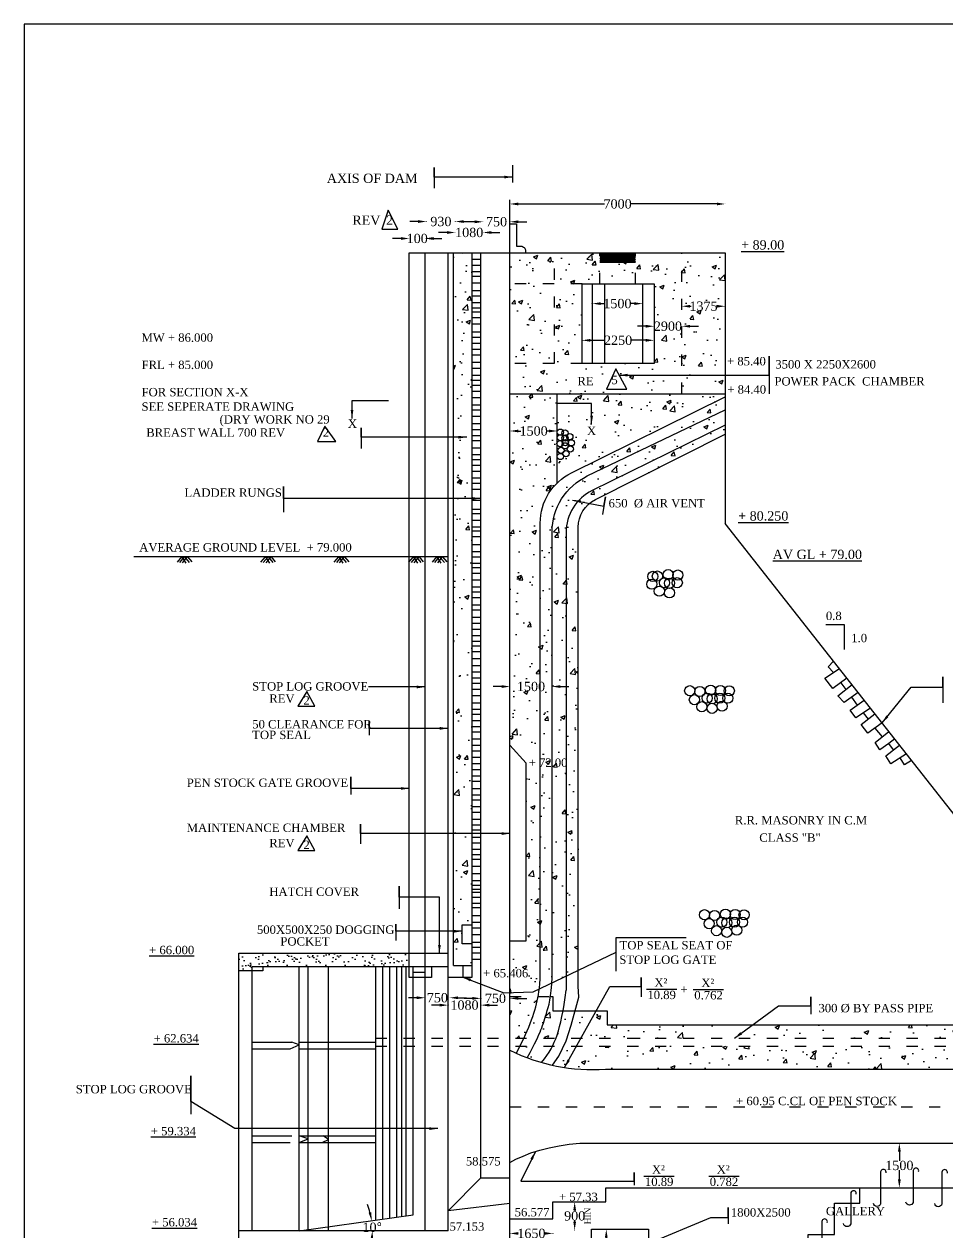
# Model space of a CAD drawing. Header units: millimetres. Extents: x 2996 to 98986, y 1917 to 60648.
# Drawn here: x 2996 to 32743, y 21721 to 60648 of the extents above; entities that cross this region are included whole.
import ezdxf

# ---------------------------------------------------------------- set-up
doc = ezdxf.new("R2010")
doc.units = ezdxf.units.MM
doc.header["$MEASUREMENT"] = 0
doc.linetypes.add('ACAD_ISO03W100', pattern=[30, 12, -18])
for name, color, linetype in [('DIM', 5, 'Continuous'), ('DO LINE', 3, 'Continuous'), ('DWG.LINE', 10, 'Continuous'), ('HATCH', 2, 'Continuous'), ('TEXT', 7, 'Continuous')]:
    doc.layers.add(name, color=color, linetype=linetype)
doc.layers.add('TITLE', color=7, linetype='Continuous', lineweight=30)
doc.styles.get("Standard").update_dxf_attribs({"font": 'times.ttf', "height": 300})
doc.dimstyles.get("Standard").update_dxf_attribs({"dimtxt": 280, "dimasz": 270, "dimexe": 0.18, "dimexo": 0.0625, "dimgap": 0.09, "dimtad": 0, "dimtih": 1, "dimtoh": 1, "dimdec": 0, "dimzin": 0, "dimdsep": 46, "dimtxsty": 'Standard', "dimcen": 300, "dimclrd": 5, "dimclre": 5, "dimclrt": 4, "dimadec": 0, "dimazin": 0, "dimtfac": 1, "dimtdec": 0, "dimtofl": 0, "dimtmove": 0, "dimatfit": 3, "dimfxl": 0, "dimtolj": 1, "dimtzin": 0, "dimarcsym": 0})

# ---------------------------------------------------------------- blocks, each defined once
blk = doc.blocks.new('*D46')
at = {"layer": 'Defpoints', "color": 0, "ltscale": 0.2}
for p in [(15910, 53745), (15397, 53287), (15910, 53287)]:
    blk.add_point(p, dxfattribs=at)
at = {"layer": 'DIM', "color": 5, "lineweight": -2, "ltscale": 0.2}
for p, q in [((15127, 53745), (14857, 53745)), ((15397, 53740), (15397, 53745)), ((15910, 53740), (15910, 53745)), ((16180, 53745), (16450, 53745))]:
    blk.add_line(p, q, dxfattribs=at)
at = {"layer": 'DIM', "color": 5, "ltscale": 0.2}
for points in [[(15127, 53790), (15127, 53700), (15397, 53745)], [(16180, 53790), (16180, 53700), (15910, 53745)]]:
    blk.add_solid(points, dxfattribs=at)
at = {"layer": 'DIM', "color": 4, "ltscale": 0.2, "insert": (15654, 53745), "char_height": 300, "attachment_point": 5}
blk.add_mtext('\\A1;100', dxfattribs=at)
blk = doc.blocks.new('*D47')
at = {"layer": 'Defpoints', "color": 0, "ltscale": 0.2}
for p in [(16882, 54291), (15952, 53738), (16882, 53738)]:
    blk.add_point(p, dxfattribs=at)
at = {"layer": 'DIM', "color": 5, "lineweight": -2, "ltscale": 0.2}
for p, q in [((15682, 54291), (15412, 54291)), ((15952, 54286), (15952, 54292)), ((16882, 54286), (16882, 54292)), ((17152, 54291), (17422, 54291))]:
    blk.add_line(p, q, dxfattribs=at)
at = {"layer": 'DIM', "color": 5, "ltscale": 0.2}
for points in [[(15682, 54336), (15682, 54246), (15952, 54291)], [(17152, 54336), (17152, 54246), (16882, 54291)]]:
    blk.add_solid(points, dxfattribs=at)
at = {"layer": 'DIM', "color": 4, "ltscale": 0.2, "insert": (16417, 54291), "char_height": 300, "attachment_point": 5}
blk.add_mtext('\\A1;930', dxfattribs=at)
blk = doc.blocks.new('*D48')
at = {"layer": 'Defpoints', "color": 0, "ltscale": 0.2}
for p in [(16882, 54286), (17775, 54286), (17775, 53938)]:
    blk.add_point(p, dxfattribs=at)
at = {"layer": 'DIM', "color": 5, "lineweight": -2, "ltscale": 0.2}
for p, q in [((16612, 53938), (16342, 53938)), ((16882, 53943), (16882, 53938)), ((17775, 53943), (17775, 53938)), ((18045, 53938), (18315, 53938))]:
    blk.add_line(p, q, dxfattribs=at)
at = {"layer": 'DIM', "color": 5, "ltscale": 0.2}
for points in [[(16612, 53983), (16612, 53893), (16882, 53938)], [(18045, 53983), (18045, 53893), (17775, 53938)]]:
    blk.add_solid(points, dxfattribs=at)
at = {"layer": 'DIM', "color": 4, "ltscale": 0.2, "insert": (17329, 53938), "char_height": 300, "attachment_point": 5}
blk.add_mtext('\\A1;1080', dxfattribs=at)
blk = doc.blocks.new('*D49')
at = {"layer": 'Defpoints', "color": 0, "ltscale": 0.2}
for p in [(18641, 54283), (17775, 53938), (18641, 53938)]:
    blk.add_point(p, dxfattribs=at)
at = {"layer": 'DIM', "color": 5, "lineweight": -2, "ltscale": 0.2}
for p, q in [((17505, 54283), (17235, 54283)), ((17775, 54278), (17775, 54283)), ((18641, 54278), (18641, 54283)), ((18911, 54283), (19181, 54283))]:
    blk.add_line(p, q, dxfattribs=at)
at = {"layer": 'DIM', "color": 5, "ltscale": 0.2}
for points in [[(17505, 54328), (17505, 54238), (17775, 54283)], [(18911, 54328), (18911, 54238), (18641, 54283)]]:
    blk.add_solid(points, dxfattribs=at)
at = {"layer": 'DIM', "color": 4, "ltscale": 0.2, "insert": (18208, 54283), "char_height": 300, "attachment_point": 5}
blk.add_mtext('\\A1;750', dxfattribs=at)
blk = doc.blocks.new('*D50')
at = {"layer": 'Defpoints', "color": 0, "ltscale": 0.2}
for p in [(18641, 54874), (25575, 54874), (25575, 54857)]:
    blk.add_point(p, dxfattribs=at)
at = {"layer": 'DIM', "color": 5, "lineweight": -2, "ltscale": 0.2}
for p, q in [((18641, 54862), (18641, 54857)), ((18911, 54857), (21681, 54857)), ((25305, 54857), (22535, 54857)), ((25575, 54862), (25575, 54857))]:
    blk.add_line(p, q, dxfattribs=at)
at = {"layer": 'DIM', "color": 5, "ltscale": 0.2}
for points in [[(18911, 54902), (18911, 54812), (18641, 54857)], [(25305, 54902), (25305, 54812), (25575, 54857)]]:
    blk.add_solid(points, dxfattribs=at)
at = {"layer": 'DIM', "color": 4, "ltscale": 0.2, "insert": (22108, 54857), "char_height": 300, "attachment_point": 5}
blk.add_mtext('\\A1;7000', dxfattribs=at)
blk = doc.blocks.new('*D51')
at = {"layer": 'Defpoints', "color": 0, "ltscale": 0.2}
for p in [(24174, 51559), (25575, 51563), (25575, 51559)]:
    blk.add_point(p, dxfattribs=at)
at = {"layer": 'DIM', "color": 5, "lineweight": -2, "ltscale": 0.2}
for p, q in [((24174, 51559), (24174, 51563)), ((24444, 51563), (24472, 51563)), ((25305, 51563), (25277, 51563)), ((25575, 51559), (25575, 51563))]:
    blk.add_line(p, q, dxfattribs=at)
at = {"layer": 'DIM', "color": 5, "ltscale": 0.2}
for points in [[(24444, 51608), (24444, 51518), (24174, 51563)], [(25305, 51608), (25305, 51518), (25575, 51563)]]:
    blk.add_solid(points, dxfattribs=at)
at = {"layer": 'DIM', "color": 4, "ltscale": 0.2, "insert": (24874, 51563), "char_height": 300, "attachment_point": 5}
blk.add_mtext('\\A1;1375', dxfattribs=at)
blk = doc.blocks.new('*D52')
at = {"layer": 'Defpoints', "color": 0, "ltscale": 0.2}
for p in [(23285, 51000), (24174, 51000), (24174, 50919)]:
    blk.add_point(p, dxfattribs=at)
at = {"layer": 'DIM', "color": 5, "lineweight": -2, "ltscale": 0.2}
for p, q in [((23015, 50919), (22745, 50919)), ((23285, 50924), (23285, 50918)), ((24174, 50924), (24174, 50918)), ((24444, 50919), (24714, 50919))]:
    blk.add_line(p, q, dxfattribs=at)
at = {"layer": 'DIM', "color": 5, "ltscale": 0.2}
for points in [[(23015, 50964), (23015, 50874), (23285, 50919)], [(24444, 50964), (24444, 50874), (24174, 50919)]]:
    blk.add_solid(points, dxfattribs=at)
at = {"layer": 'DIM', "color": 4, "ltscale": 0.2, "insert": (23729, 50919), "char_height": 300, "attachment_point": 5}
blk.add_mtext('\\A1;2900', dxfattribs=at)
blk = doc.blocks.new('*D53')
at = {"layer": 'Defpoints', "color": 0, "ltscale": 0.2}
for p in [(20962, 50528), (23285, 50528), (23285, 50466)]:
    blk.add_point(p, dxfattribs=at)
at = {"layer": 'DIM', "color": 5, "lineweight": -2, "ltscale": 0.2}
for p, q in [((20962, 50471), (20962, 50465)), ((21232, 50466), (21693, 50466)), ((23015, 50466), (22554, 50466)), ((23285, 50471), (23285, 50465))]:
    blk.add_line(p, q, dxfattribs=at)
at = {"layer": 'DIM', "color": 5, "ltscale": 0.2}
for points in [[(21232, 50511), (21232, 50421), (20962, 50466)], [(23015, 50511), (23015, 50421), (23285, 50466)]]:
    blk.add_solid(points, dxfattribs=at)
at = {"layer": 'DIM', "color": 4, "ltscale": 0.2, "insert": (22124, 50466), "char_height": 300, "attachment_point": 5}
blk.add_mtext('\\A1;2250', dxfattribs=at)
blk = doc.blocks.new('*D54')
at = {"layer": 'Defpoints', "color": 0, "ltscale": 0.2}
for p in [(21291, 51638), (22912, 51648), (22912, 51638)]:
    blk.add_point(p, dxfattribs=at)
at = {"layer": 'DIM', "color": 5, "lineweight": -2, "ltscale": 0.2}
for p, q in [((21291, 51643), (21291, 51648)), ((21561, 51648), (21692, 51648)), ((22642, 51648), (22510, 51648)), ((22912, 51643), (22912, 51648))]:
    blk.add_line(p, q, dxfattribs=at)
at = {"layer": 'DIM', "color": 5, "ltscale": 0.2}
for points in [[(21561, 51693), (21561, 51603), (21291, 51648)], [(22642, 51693), (22642, 51603), (22912, 51648)]]:
    blk.add_solid(points, dxfattribs=at)
at = {"layer": 'DIM', "color": 4, "ltscale": 0.2, "insert": (22101, 51648), "char_height": 300, "attachment_point": 5}
blk.add_mtext('\\A1;1500', dxfattribs=at)
blk = doc.blocks.new('*D55')
at = {"layer": 'Defpoints', "color": 0, "ltscale": 0.2}
for p in [(18641, 47617), (20165, 47617), (20165, 47545)]:
    blk.add_point(p, dxfattribs=at)
at = {"layer": 'DIM', "color": 5, "lineweight": -2, "ltscale": 0.2}
for p, q in [((18641, 47550), (18641, 47544)), ((18911, 47545), (18994, 47545)), ((19895, 47545), (19813, 47545)), ((20165, 47550), (20165, 47544))]:
    blk.add_line(p, q, dxfattribs=at)
at = {"layer": 'DIM', "color": 5, "ltscale": 0.2}
for points in [[(18911, 47590), (18911, 47500), (18641, 47545)], [(19895, 47590), (19895, 47500), (20165, 47545)]]:
    blk.add_solid(points, dxfattribs=at)
at = {"layer": 'DIM', "color": 4, "ltscale": 0.2, "insert": (19403, 47545), "char_height": 300, "attachment_point": 5}
blk.add_mtext('\\A1;1500', dxfattribs=at)
blk = doc.blocks.new('*D56')
at = {"layer": 'Defpoints', "color": 0, "ltscale": 0.2}
for p in [(18641, 39411), (19997, 39411), (19997, 39315)]:
    blk.add_point(p, dxfattribs=at)
at = {"layer": 'DIM', "color": 5, "lineweight": -2, "ltscale": 0.2}
for p, q in [((18641, 39320), (18641, 39314)), ((19997, 39320), (19997, 39314)), ((18371, 39315), (18101, 39315)), ((20267, 39315), (20537, 39315))]:
    blk.add_line(p, q, dxfattribs=at)
at = {"layer": 'DIM', "color": 5, "ltscale": 0.2}
for points in [[(18371, 39360), (18371, 39270), (18641, 39315)], [(20267, 39360), (20267, 39270), (19997, 39315)]]:
    blk.add_solid(points, dxfattribs=at)
at = {"layer": 'DIM', "color": 4, "ltscale": 0.2, "insert": (19319, 39315), "char_height": 300, "attachment_point": 5}
blk.add_mtext('\\A1;1500', dxfattribs=at)
blk = doc.blocks.new('*D59')
at = {"layer": 'Defpoints', "color": 0, "ltscale": 0.2}
for p in [(15528, 22300), (14199, 22002), (9909, 21783), (11847, 21783), (16652, 21783)]:
    blk.add_point(p, dxfattribs=at)
at = {"layer": 'DIM', "color": 5, "lineweight": -2, "ltscale": 0.2}
for start, end in [(14.551, 21.1049), (346.8923, 353.4462)]:
    blk.add_arc((11847, 21783), 2362, start, end, dxfattribs=at)
at = {"layer": 'DIM', "color": 5, "ltscale": 0.2}
for points in [[(14178, 22385), (14089, 22367), (14186, 22111)], [(14149, 21516), (14239, 21511), (14209, 21783)]]:
    blk.add_solid(points, dxfattribs=at)
at = {"layer": 'DIM', "color": 4, "ltscale": 0.2, "insert": (14206, 21898), "char_height": 300, "attachment_point": 5}
blk.add_mtext('\\A1;10{\\fBaskerville Old Face|b0|i0|c0|p18;\\H1.083x;°}', dxfattribs=at)
blk = doc.blocks.new('*D60')
at = {"layer": 'Defpoints', "color": 0, "ltscale": 0.2}
for p in [(18641, 21712), (20020, 21712), (20020, 21702)]:
    blk.add_point(p, dxfattribs=at)
at = {"layer": 'DIM', "color": 5, "lineweight": -2, "ltscale": 0.2}
for p, q in [((18641, 21707), (18641, 21702)), ((18911, 21702), (18921, 21702)), ((19750, 21702), (19740, 21702)), ((20020, 21707), (20020, 21702))]:
    blk.add_line(p, q, dxfattribs=at)
at = {"layer": 'DIM', "color": 5, "ltscale": 0.2}
for points in [[(18911, 21747), (18911, 21657), (18641, 21702)], [(19750, 21747), (19750, 21657), (20020, 21702)]]:
    blk.add_solid(points, dxfattribs=at)
at = {"layer": 'DIM', "color": 4, "ltscale": 0.2, "insert": (19331, 21702), "char_height": 300, "attachment_point": 5}
blk.add_mtext('\\A1;1650', dxfattribs=at)
blk = doc.blocks.new('*D61')
at = {"layer": 'Defpoints', "color": 0, "ltscale": 0.2}
for p in [(20566, 22716), (20566, 21816), (20725, 21816)]:
    blk.add_point(p, dxfattribs=at)
at = {"layer": 'DIM', "color": 5, "lineweight": -2, "ltscale": 0.2}
for p, q in [((20720, 22716), (20725, 22716)), ((20725, 22446), (20725, 22419)), ((20720, 21816), (20725, 21816)), ((20725, 22086), (20725, 22113))]:
    blk.add_line(p, q, dxfattribs=at)
at = {"layer": 'DIM', "color": 5, "ltscale": 0.2}
for points in [[(20680, 22446), (20770, 22446), (20725, 22716)], [(20680, 22086), (20770, 22086), (20725, 21816)]]:
    blk.add_solid(points, dxfattribs=at)
at = {"layer": 'DIM', "color": 4, "ltscale": 0.2, "insert": (20725, 22266), "char_height": 300, "attachment_point": 5}
blk.add_mtext('\\A1;900', dxfattribs=at)
blk = doc.blocks.new('*D65')
at = {"layer": 'Defpoints', "color": 0, "ltscale": 0.2}
for p in [(15910, 29263), (16698, 29292), (16698, 29263)]:
    blk.add_point(p, dxfattribs=at)
at = {"layer": 'DIM', "color": 5, "lineweight": -2, "ltscale": 0.2}
for p, q in [((15640, 29292), (15370, 29292)), ((15910, 29287), (15910, 29292)), ((16698, 29287), (16698, 29292)), ((16968, 29292), (17238, 29292))]:
    blk.add_line(p, q, dxfattribs=at)
at = {"layer": 'DIM', "color": 5, "ltscale": 0.2}
for points in [[(15640, 29337), (15640, 29247), (15910, 29292)], [(16968, 29337), (16968, 29247), (16698, 29292)]]:
    blk.add_solid(points, dxfattribs=at)
at = {"layer": 'DIM', "color": 4, "ltscale": 0.2, "insert": (16304, 29292), "char_height": 300, "attachment_point": 5}
blk.add_mtext('\\A1;750', dxfattribs=at)
blk = doc.blocks.new('*D66')
at = {"layer": 'Defpoints', "color": 0, "ltscale": 0.2}
for p in [(16652, 29107), (17704, 29107), (17704, 29055)]:
    blk.add_point(p, dxfattribs=at)
at = {"layer": 'DIM', "color": 5, "lineweight": -2, "ltscale": 0.2}
for p, q in [((16382, 29055), (16112, 29055)), ((16652, 29060), (16652, 29055)), ((17704, 29060), (17704, 29055)), ((17974, 29055), (18244, 29055))]:
    blk.add_line(p, q, dxfattribs=at)
at = {"layer": 'DIM', "color": 5, "ltscale": 0.2}
for points in [[(16382, 29100), (16382, 29010), (16652, 29055)], [(17974, 29100), (17974, 29010), (17704, 29055)]]:
    blk.add_solid(points, dxfattribs=at)
at = {"layer": 'DIM', "color": 4, "ltscale": 0.2, "insert": (17178, 29055), "char_height": 300, "attachment_point": 5}
blk.add_mtext('\\A1;1080', dxfattribs=at)
blk = doc.blocks.new('*D67')
at = {"layer": 'Defpoints', "color": 0, "ltscale": 0.2}
for p in [(17704, 29309), (18641, 29337), (18641, 29272)]:
    blk.add_point(p, dxfattribs=at)
at = {"layer": 'DIM', "color": 5, "lineweight": -2, "ltscale": 0.2}
for p, q in [((17434, 29272), (17164, 29272)), ((17704, 29277), (17704, 29272)), ((18641, 29277), (18641, 29272)), ((18911, 29272), (19181, 29272))]:
    blk.add_line(p, q, dxfattribs=at)
at = {"layer": 'DIM', "color": 5, "ltscale": 0.2}
for points in [[(17434, 29317), (17434, 29227), (17704, 29272)], [(18911, 29317), (18911, 29227), (18641, 29272)]]:
    blk.add_solid(points, dxfattribs=at)
at = {"layer": 'DIM', "color": 4, "ltscale": 0.2, "insert": (18173, 29272), "char_height": 300, "attachment_point": 5}
blk.add_mtext('\\A1;750', dxfattribs=at)
blk = doc.blocks.new('*D70')
at = {"layer": 'Defpoints', "color": 0, "ltscale": 0.2}
for p in [(21649, 21835), (21743, 21835), (21649, 19392)]:
    blk.add_point(p, dxfattribs=at)
at = {"layer": 'DIM', "color": 5, "lineweight": -2, "ltscale": 0.2}
for p, q in [((21738, 21835), (21743, 21835)), ((21743, 21565), (21743, 20415)), ((21743, 19662), (21743, 20109)), ((21738, 19392), (21743, 19392))]:
    blk.add_line(p, q, dxfattribs=at)
at = {"layer": 'DIM', "color": 5, "ltscale": 0.2}
for points in [[(21698, 21565), (21788, 21565), (21743, 21835)], [(21698, 19662), (21788, 19662), (21743, 19392)]]:
    blk.add_solid(points, dxfattribs=at)
at = {"layer": 'DIM', "color": 4, "ltscale": 0.2, "insert": (21743, 20262), "char_height": 300, "attachment_point": 5}
blk.add_mtext('\\A1;2500', dxfattribs=at)
blk = doc.blocks.new('*D76')
at = {"layer": 'Defpoints', "color": 0, "ltscale": 0.2}
for p in [(31182, 24609), (31194, 24609), (31194, 23171)]:
    blk.add_point(p, dxfattribs=at)
at = {"layer": 'DIM', "color": 5, "lineweight": -2, "ltscale": 0.2}
for p, q in [((31187, 24609), (31182, 24609)), ((31182, 24339), (31182, 24043)), ((31182, 23441), (31182, 23737)), ((31187, 23171), (31182, 23171))]:
    blk.add_line(p, q, dxfattribs=at)
at = {"layer": 'DIM', "color": 5, "ltscale": 0.2}
for points in [[(31137, 24339), (31227, 24339), (31182, 24609)], [(31137, 23441), (31227, 23441), (31182, 23171)]]:
    blk.add_solid(points, dxfattribs=at)
at = {"layer": 'DIM', "color": 4, "ltscale": 0.2, "insert": (31182, 23890), "char_height": 300, "attachment_point": 5}
blk.add_mtext('\\A1;1500', dxfattribs=at)

msp = doc.modelspace()

# ---------------------------------------------------------------- hatches: boundary and pattern name
at = {"layer": 'HATCH', "ltscale": 0.2}
h = msp.add_hatch(dxfattribs=at)
h.set_pattern_fill('AR-CONC', color=256, scale=200, style=0)
h.paths.add_polyline_path([(17421.3, 53287.4), (16817.4, 53287.4), (16817.4, 30329.8), (17421.3, 30329.8), (17421.3, 31029.6), (17104.6, 31029.6), (17104.6, 31645.9), (17421.3, 31645.9)])
h = msp.add_hatch(dxfattribs=at)
h.set_pattern_fill('AR-CONC', color=256, scale=200, style=0)
h.paths.add_polyline_path([(20840.7, 44446.2, -0.2836339), (21392, 45339.9), (25574.6, 47439.8), (25574.6, 47728.1), (21288.6, 45624.3, 0.2860649), (20449.6, 44277.8), (20449.6, 29989.5), (20840.7, 30176.2)], flags=17)
h.paths.add_polyline_path([(20449.6, 44277.8, -0.2860649), (21288.6, 45624.3), (25574.6, 47728.1), (25574.6, 48227.4), (21132.5, 46096.9, 0.2885242), (19997.4, 44293.6), (19997.4, 30220.4), (19996.6, 29954), (19989.5, 29769.8), (20449.6, 29989.5)])
h.paths.add_polyline_path([(19997.4, 44293.6, -0.2885242), (21132.5, 46096.9), (25574.6, 48227.4), (25574.6, 48642.6), (20619.1, 46196, 0.2854429), (19616, 44582), (19616, 30562.6), (19618.5, 30302.2), (19616.6, 30082.3), (19610.7, 29897.2), (19601.2, 29741), (19588.6, 29607.9), (19584.4, 29576.4), (19989.5, 29769.8), (19996.6, 29954), (19997.4, 30220.4)], flags=17)
h.paths.add_polyline_path([(19616, 44582, -0.2854429), (20619.1, 46196), (25574.6, 48642.6), (25574.6, 53287.4), (18641.4, 53287.4), (18641.4, 37430.8), (19157.7, 36847.3), (19157.7, 31122.9), (18641.4, 31122.9), (18641.4, 29336.8), (19545.9, 29336.8), (19555.9, 29388.1), (19573.3, 29492.2), (19588.6, 29607.9), (19601.2, 29741), (19610.7, 29897.2), (19616.6, 30082.3), (19618.5, 30302.2), (19616, 30562.6)])
h.paths.add_polyline_path([(20165.3, 47093.7, -0.1158309), (20154.8, 47138.3, -0.1158309), (20165.3, 47183), (20165.3, 47305.1, -0.0663328), (20161.8, 47331.4, -0.281658), (20216.4, 47420.6, -0.2667115), (20166.6, 47507.2, -0.7677383), (20353.8, 47557.3, -0.6212446), (20514.9, 47477.6, -0.0905985), (20508.5, 47442.2, -0.624598), (20670.4, 47363.1, -0.6282785), (20507.6, 47284.7, -0.1088003), (20484.1, 47248.6, -0.1533494), (20520.4, 47200.7, -0.8338554), (20714.4, 47165.3, -0.8411489), (20519.8, 47131.4, -0.0681833), (20506.8, 47107.5, -0.101359), (20514.9, 47068.1, -0.0905985), (20508.4, 47032.7, -0.6844099), (20682.6, 46965, -1), (20482.1, 46965, -0.0905985), (20488.6, 47000.4, -0.34591), (20366.3, 46980.2, -0.1440995), (20382.3, 46925.9, -0.0905985), (20375.8, 46890.5, -0.6496058), (20543.2, 46816, -0.7505946), (20358.4, 46762.2, -0.0971064), (20365.8, 46724.4, -1), (20165.3, 46724.4)], flags=16)
h.paths.add_polyline_path([(21749.4, 48888.7), (22050.3, 49550.8), (22409, 48888.7)], flags=16)
h.paths.add_polyline_path([(20962.2, 49719.1), (20962.2, 52281.6), (23284.8, 52281.6), (23284.8, 49719.1)], flags=16)
h.paths.add_polyline_path([(19175, 36655), (20533.9, 36655), (20533.9, 37067.3), (19175, 37067.3)], flags=24)
h.paths.add_polyline_path([(17708.8, 29875.6), (19267.1, 29875.6), (19267.1, 30287.9), (17708.8, 30287.9)], flags=9)
h.paths.add_polyline_path([(20747.7, 48951.2), (21389.1, 48951.2), (21389.1, 49347.1), (20747.7, 49347.1)], flags=24)
h.paths.add_polyline_path([(21840.7, 48981.2), (22174.3, 48981.2), (22174.3, 49384.1), (21840.7, 49384.1)], flags=8)
h.paths.add_polyline_path([(21055.6, 47348), (21475.5, 47348), (21475.5, 47744), (21055.6, 47744)], flags=24)
h = msp.add_hatch(dxfattribs=at)
h.set_pattern_fill('ANSI31', color=256, scale=300, style=0)
h.paths.add_polyline_path([(22687.2, 52981.2), (22687.2, 53287.4), (21535.6, 53287.4), (21535.6, 52981.2)])
h = msp.add_hatch(dxfattribs=at)
h.set_pattern_fill('AR-SAND', color=256, scale=200, style=0)
h.paths.add_polyline_path([(15397.5, 30723.3), (9908.9, 30723.3), (9908.9, 30156.7), (10337.5, 30156.7), (10337.5, 30295.2), (15397.5, 30295.2)])
h = msp.add_hatch(dxfattribs=at)
h.set_pattern_fill('AR-CONC', color=256, scale=200, style=0)
h.paths.add_polyline_path([(38280.7, 28416.8), (21766.9, 28416.8), (21766.9, 28867.6), (20737.2, 28867.6), (20612, 28410.2), (20478.8, 27987.3), (38618.6, 27987.3)])
h.paths.add_polyline_path([(44334.4, 27847.6), (44330.4, 28416.8), (41129.1, 28416.8), (41129.1, 27987.3), (41878.6, 27987.3), (41878.6, 26996), (44367.5, 26996), (44361.5, 27068.9), (44345.2, 27404.2)])
h.paths.add_polyline_path([(41645.1, 27738), (38814.8, 27738), (39398.7, 26996), (41645.1, 26996)])
h.paths.add_polyline_path([(20737.2, 28867.6), (20350.7, 28867.6), (20316.5, 28689.2), (20279.6, 28520.1), (20241.3, 28365.3), (20201.3, 28223.1), (20159.6, 28092.3), (20121.9, 27987.3), (20478.8, 27987.3), (20612, 28410.2)])
h.paths.add_polyline_path([(20279.6, 28520.1), (20316.5, 28689.2), (20350.7, 28867.6), (20016.9, 28867.6), (20016.9, 29336.8), (19947.3, 29336.8), (19926.2, 29213.5), (19898.8, 29088.2), (19870.4, 28978.4), (19842.3, 28879.8), (19815.6, 28788.6), (19790.2, 28703.2), (19765.7, 28622.7), (19741.5, 28545.9), (19717.1, 28472), (19692.2, 28399.7), (19666.3, 28328.1), (19638.8, 28256.2), (19609.2, 28182.5), (19575.8, 28104.2), (19536.9, 28018.1), (19522.2, 27987.3), (20121.9, 27987.3), (20159.6, 28092.3), (20201.3, 28223.1), (20241.3, 28365.3)])
h.paths.add_polyline_path([(19790.2, 28703.2), (19815.6, 28788.6), (19842.3, 28879.8), (19870.4, 28978.4), (19898.8, 29088.2), (19926.2, 29213.5), (19947.3, 29336.8), (19545.9, 29336.8), (19536.7, 29289.6), (19516, 29192), (19493.6, 29093.8), (19469, 28994.5), (19441.8, 28893.6), (19411.4, 28790.6), (19377.4, 28685), (19339.4, 28576.3), (19296.9, 28464), (19249.7, 28347.9), (19198.4, 28228.6), (19143.9, 28107.2), (19088.1, 27987.3), (19522.2, 27987.3), (19536.9, 28018.1), (19575.8, 28104.2), (19609.2, 28182.5), (19638.8, 28256.2), (19666.3, 28328.1), (19692.2, 28399.7), (19717.1, 28472), (19741.5, 28545.9), (19765.7, 28622.7)])
h.paths.add_polyline_path([(19441.8, 28893.6), (19469, 28994.5), (19493.6, 29093.8), (19516, 29192), (19536.7, 29289.6), (19545.9, 29336.8), (18641.4, 29336.8), (18641.4, 27987.3), (19088.1, 27987.3), (19143.9, 28107.2), (19198.4, 28228.6), (19249.7, 28347.9), (19296.9, 28464), (19339.4, 28576.3), (19377.4, 28685), (19411.4, 28790.6)])
h.paths.add_polyline_path([(38814.8, 27738), (20373.7, 27738), (20217.9, 27411.7), (20010.7, 27116.9, 0.0733063), (21713, 26996), (39398.7, 26996)])
h.paths.add_polyline_path([(20217.9, 27411.7), (20373.7, 27738), (20013.1, 27738), (19963, 27643.8), (19900.3, 27539.1), (19829.7, 27432.7), (19750, 27322.3), (19660, 27205.7, 0.0154606), (20010.7, 27116.9)])
h.paths.add_polyline_path([(19900.3, 27539.1), (19963, 27643.8), (20013.1, 27738), (19398.5, 27738), (19369.4, 27681.3), (19290.8, 27532.2), (19197.8, 27359.3, 0.0208184), (19660, 27205.7), (19750, 27322.3), (19829.7, 27432.7)])
h.paths.add_polyline_path([(19369.4, 27681.3), (19398.5, 27738), (18967.9, 27738), (18909.9, 27620.4), (18851.6, 27503.4, 0.0160246), (19197.8, 27359.3), (19290.8, 27532.2)])
h.paths.add_polyline_path([(18967.9, 27738), (18641.4, 27738), (18641.4, 27603.9, 0.0099562), (18851.6, 27503.4), (18909.9, 27620.4)])
h.paths.add_polyline_path([(35370.9, 27934), (36339.1, 27934), (36339.1, 27478.8), (35370.9, 27478.8)], flags=9)
h.paths.add_polyline_path([(34217.9, 27018), (37312.9, 27018), (37312.9, 27432), (34217.9, 27432)], flags=24)

# ---------------------------------------------------------------- linework, layer by layer
at = {"layer": 'DIM', "ltscale": 0.2}
for points in [[(18731.6, 55547.4), (18731.6, 56101.7)], [(16198, 55724.2), (16198, 56029.4), (16198, 55370.7)], [(26984.1, 49344), (26984.1, 49957.7), (26984.1, 48747)], [(13847.4, 47344.7), (13847.4, 47646.4), (13847.4, 46984.5)], [(11344, 45373.3), (11344, 45758.1), (11344, 44935.3)], [(21666.8, 45125.7), (21713, 45428.4), (21666.8, 45125.7), (21623.1, 44858.8)], [(32577.2, 39292.1), (32577.2, 39632.9), (32577.2, 38792.2)], [(14102, 37968.6), (14102, 38202.7), (14102, 37751.2)], [(13511.5, 36033.3), (13511.5, 36402.5), (13511.5, 35837.4)], [(13828.3, 34580.2), (13828.3, 34878.4), (13828.3, 34253.5)], [(15072.9, 32528.7), (15072.9, 32887.3), (15072.9, 32158.6)], [(14965.1, 31434.8), (14965.1, 31667.5), (14965.1, 31137.2)], [(22057.3, 30145.3), (22057.3, 31230.6), (24314.8, 31230.6)], [(19383.7, 29480.6), (22057.3, 30757.1)], [(22870.7, 29652.8), (22870.7, 29946), (22870.7, 29320.5)], [(28330.4, 29028.9), (28330.4, 29320.5), (28330.4, 28768)], [(8367.5, 25949.7), (8367.5, 26775.2), (8367.5, 25540.9)], [(22644, 23380), (22644, 23663.5), (22644, 23260.7)], [(25673.4, 22217.2), (25673.4, 22539.4), (25673.4, 22012.6)]]:
    msp.add_lwpolyline(points, dxfattribs=at)
at = {"layer": 'DO LINE', "linetype": 'ACAD_ISO03W100', "ltscale": 30}
for p, q in [((14316.1, 27987.3), (41878.6, 27987.3)), ((14316.1, 27738), (41645.1, 27738))]:
    msp.add_line(p, q, dxfattribs=at)
for points in [[(20074.3, 49719.1), (20074.3, 53287.4)], [(21535.6, 52281.6), (21535.6, 53287.4)], [(22687.2, 52281.6), (22687.2, 53287.4)], [(24173.5, 48746.7), (24173.5, 53287.4)], [(20962.2, 52281.6), (18641.4, 52281.6)], [(20962.2, 49719.1), (18641.4, 49719.1)], [(18641.4, 29336.8), (20016.9, 29336.8)], [(18641.4, 25781), (44533.4, 25781)]]:
    msp.add_lwpolyline(points, dxfattribs=at)
at = {"layer": 'DWG.LINE', "ltscale": 0.2}
for p, q in [((20962.2, 52281.6), (23284.8, 52281.6)), ((20962.2, 49719.1), (20962.2, 52281.6)), ((21290.8, 52281.6), (21290.8, 49719.1)), ((21685.3, 52281.6), (21685.3, 49719.1)), ((22911.6, 52281.6), (22911.6, 49719.1)), ((23284.8, 52281.6), (23284.8, 49719.1)), ((23284.8, 49719.1), (20962.2, 49719.1)), ((9908.9, 18970.7), (9908.9, 30723.3)), ((9908.9, 30723.3), (16652.2, 30723.3)), ((10337.5, 30295.2), (16652.2, 30295.2)), ((10337.5, 21782.7), (10337.5, 30295.2)), ((11847.5, 21782.7), (11847.5, 30295.2)), ((12137.1, 21782.7), (12137.1, 30295.2)), ((12798.5, 21782.7), (12798.5, 30295.2)), ((14316.1, 22129.5), (14316.1, 30295.2)), ((14542.6, 22161.3), (14542.6, 30295.2)), ((14769.1, 22193.2), (14769.1, 30295.2)), ((14995.6, 22225), (14995.6, 30295.2)), ((15154.2, 22247.3), (15154.2, 30295.2)), ((15301.4, 22267.9), (15301.4, 30295.2)), ((15527.9, 22299.8), (15527.9, 30295.2)), ((10337.5, 27860), (11614.6, 27860)), ((10337.5, 27645.5), (11565.5, 27645.5)), ((11847.5, 27860), (14316.1, 27860)), ((11847.5, 27645.5), (14316.1, 27645.5)), ((10337.5, 24848), (11614.6, 24848)), ((10337.5, 24633.5), (11565.5, 24633.5)), ((11847.5, 24848), (14316.1, 24848)), ((11847.5, 24633.5), (14316.1, 24633.5)), ((16652.2, 21782.7), (9908.9, 21782.7))]:
    msp.add_line(p, q, dxfattribs=at)
for points in [[(18641.4, 16471.9), (18641.4, 54989.4)], [(14517, 54042.3), (15031.8, 54042.3), (14718.1, 54652.8), (14517, 54042.3)], [(15397.5, 30295.2), (15397.5, 53287.4), (25574.6, 53287.4), (25574.6, 44564)], [(15910, 21782.7), (15910, 53287.4)], [(16652.2, 21782.7), (16652.2, 53287.4)], [(16817.4, 30329.8), (16817.4, 53287.4)], [(17421.3, 29959.2), (17421.3, 53287.4)], [(17421.3, 53077.2), (17704.4, 53077.2)], [(17704.4, 23491), (17704.4, 53287.4)], [(21535.6, 52981.2), (22687.2, 52981.2)], [(17421.3, 52885.1), (17704.4, 52885.1)], [(17421.3, 52679.6), (17704.4, 52679.6)], [(17421.3, 52526.7), (17704.4, 52526.7)], [(17421.3, 52321.2), (17704.4, 52321.2)], [(17421.3, 52071), (17704.4, 52071)], [(17421.3, 51896.3), (17704.4, 51896.3)], [(17421.3, 51681.8), (17704.4, 51681.8)], [(17421.3, 51512.2), (17704.4, 51512.2)], [(17421.3, 51380), (17704.4, 51380)], [(17421.3, 51197.8), (17704.4, 51197.8)], [(17421.3, 50994.2), (17704.4, 50994.2)], [(17421.3, 50742.7), (17704.4, 50742.7)], [(17421.3, 50567.7), (17704.4, 50567.7)], [(17421.3, 50378.4), (17704.4, 50378.4)], [(17421.3, 50178.3), (17704.4, 50178.3)], [(17421.3, 50001.8), (17704.4, 50001.8)], [(17421.3, 49766), (17704.4, 49766)], [(17421.3, 49565.9), (17704.4, 49565.9)], [(21749.4, 48888.7), (22409, 48888.7), (22050.3, 49550.8), (21749.4, 48888.7)], [(17421.3, 49346.3), (17704.4, 49346.3)], [(17421.3, 49185.6), (17704.4, 49185.6)], [(17421.3, 49017.7), (17704.4, 49017.7)], [(17421.3, 48824.7), (17704.4, 48824.7)], [(18641.4, 48746.7), (25574.6, 48746.7)], [(20165.3, 45876.5), (20165.3, 48746.7)], [(17421.3, 48624), (17704.4, 48624)], [(17421.3, 48384.7), (17704.4, 48384.7)], [(17421.3, 48227.5), (17704.4, 48227.5)], [(17421.3, 48022.5), (17704.4, 48022.5)], [(12439.1, 47204.8), (13037.4, 47204.8), (12679.7, 47698.6), (12439.1, 47204.8)], [(17421.3, 47786.7), (17704.4, 47786.7)], [(17421.3, 47593.8), (17704.4, 47593.8)], [(17421.3, 47400.9), (17704.4, 47400.9)], [(17421.3, 47243.7), (17704.4, 47243.7)], [(17421.3, 46998.5), (17704.4, 46998.5)], [(17421.3, 46784.2), (17704.4, 46784.2)], [(17421.3, 46623.4), (17704.4, 46623.4)], [(17421.3, 46444.8), (17704.4, 46444.8)], [(17421.3, 46248.3), (17704.4, 46248.3)], [(17421.3, 46035.7), (17704.4, 46035.7)], [(17421.3, 45867.8), (17704.4, 45867.8)], [(17421.3, 45667.7), (17704.4, 45667.7)], [(17421.3, 45314.1), (17704.4, 45314.1)], [(17421.3, 45031.9), (17704.4, 45031.9)], [(17421.3, 44887), (17704.4, 44887)], [(17421.3, 44672.6), (17704.4, 44672.6)], [(17421.3, 44461.9), (17704.4, 44461.9)], [(41277.1, 24608.8), (25574.6, 44564)], [(17421.3, 44326.1), (17704.4, 44326.1)], [(17421.3, 44151.1), (17704.4, 44151.1)], [(17421.3, 43888.6), (17704.4, 43888.6)], [(17421.3, 43660), (17704.4, 43660)], [(16652.2, 43496), (6529.2, 43496)], [(17421.3, 43492.1), (17704.4, 43492.1)], [(17421.3, 43292), (17704.4, 43292)], [(17421.3, 43147.7), (17704.4, 43147.7)], [(17421.3, 42969.1), (17704.4, 42969.1)], [(17421.3, 42751.2), (17704.4, 42751.2)], [(17421.3, 42529.7), (17704.4, 42529.7)], [(17421.3, 42363.6), (17704.4, 42363.6)], [(17421.3, 42177.8), (17704.4, 42177.8)], [(17421.3, 41942), (17704.4, 41942)], [(17421.3, 41783.4), (17704.4, 41783.4)], [(17421.3, 41551.2), (17704.4, 41551.2)], [(17421.3, 41358.3), (17704.4, 41358.3)], [(28818.3, 41313.3), (29406, 41313.3), (29406, 40510.4)], [(17421.3, 41165.4), (17704.4, 41165.4)], [(17421.3, 40954.6), (17704.4, 40954.6)], [(17421.3, 40779.6), (17704.4, 40779.6)], [(17421.3, 40629.6), (17704.4, 40629.6)], [(17421.3, 40444.8), (17704.4, 40444.8)], [(17421.3, 40219.8), (17704.4, 40219.8)], [(29060.1, 39767.3), (28889.8, 39950.1), (29059.9, 40134.7)], [(17421.3, 39991.1), (17704.4, 39991.1)], [(17421.3, 39787.5), (17704.4, 39787.5)], [(29493.8, 39583.4), (29044.5, 39251.5), (28783.4, 39586.3), (29250.9, 39892.1)], [(17421.3, 39600.6), (17704.4, 39600.6)], [(17421.3, 39425.6), (17704.4, 39425.6)], [(29855.7, 39123.5), (29399.3, 38806), (29202.7, 39018.5), (29657, 39376)], [(29294.2, 39436), (29462.1, 39222.6)], [(11812.6, 38686.9), (12351.7, 38686.9), (12098.7, 39155), (11812.6, 38686.9)], [(17421.3, 39229.1), (17704.4, 39229.1)], [(17421.3, 39021.9), (17704.4, 39021.9)], [(29636.9, 38971.3), (29818, 38711.5)], [(17421.3, 38795.3), (17704.4, 38795.3)], [(17421.3, 38591.7), (17704.4, 38591.7)], [(30249.3, 38623.3), (29780.1, 38305.8), (29596.4, 38557), (30051.7, 38874.3)], [(17421.3, 38420.2), (17704.4, 38420.2)], [(17421.3, 38223.7), (17704.4, 38223.7)], [(30624.3, 38146.7), (30170.3, 37809.3), (29954.3, 38089.4), (30395.9, 38436.9)], [(30014.7, 38464.6), (30175.1, 38263.2)], [(17421.3, 38027.2), (17704.4, 38027.2)], [(17421.3, 37852.2), (17704.4, 37852.2)], [(30397.3, 37978), (30623, 37691.2)], [(31030.9, 37629.9), (30844.1, 37482.9), (30554, 37273.7), (30399.3, 37515.1), (30845.2, 37866)], [(17421.3, 37631.4), (17704.4, 37631.4)], [(17421.3, 37431.4), (17704.4, 37431.4)], [(18641.4, 31122.9), (19157.7, 31122.9), (19157.7, 36847.3), (18641.4, 37430.8)], [(31410.3, 37147.8), (30911.8, 36829.4), (30744.2, 37080.5), (31188.3, 37430)], [(30996.8, 37279.3), (30844.1, 37482.9)], [(17421.3, 37249.2), (17704.4, 37249.2)], [(17421.3, 37038.4), (17704.4, 37038.4)], [(31575.5, 36937.9), (31343.7, 36797.2), (31204, 37016)], [(17421.3, 36841.9), (17704.4, 36841.9)], [(17421.3, 36638.3), (17704.4, 36638.3)], [(17421.3, 36439.9), (17704.4, 36439.9)], [(17421.3, 36272), (17704.4, 36272)], [(17421.3, 36036.2), (17704.4, 36036.2)], [(17421.3, 35832.6), (17704.4, 35832.6)], [(17421.3, 35664.7), (17704.4, 35664.7)], [(17421.3, 35448.1), (17704.4, 35448.1)], [(17421.3, 35273.1), (17704.4, 35273.1)], [(17421.3, 35040.9), (17704.4, 35040.9)], [(17421.3, 34865.8), (17704.4, 34865.8)], [(17421.3, 34705.1), (17704.4, 34705.1)], [(11812.6, 34034.2), (12351.7, 34034.2), (12098.7, 34502.4), (11812.6, 34034.2)], [(17421.3, 34464.4), (17704.4, 34464.4)], [(17421.3, 34279.9), (17704.4, 34279.9)], [(17421.3, 34078.6), (17704.4, 34078.6)], [(17421.3, 33903.5), (17704.4, 33903.5)], [(17421.3, 33757.1), (17704.4, 33757.1)], [(17421.3, 33526.4), (17704.4, 33526.4)], [(17421.3, 33294.1), (17704.4, 33294.1)], [(17421.3, 33069.1), (17704.4, 33069.1)], [(17421.3, 32915.5), (17704.4, 32915.5)], [(17421.3, 32790.4), (17704.4, 32790.4)], [(17421.3, 32690.4), (17704.4, 32690.4)], [(17421.3, 32533.2), (17704.4, 32533.2)], [(17421.3, 32334.7), (17704.4, 32334.7)], [(17421.3, 32199), (17704.4, 32199)], [(17421.3, 31941.8), (17704.4, 31941.8)], [(17421.3, 31029.6), (17104.6, 31029.6), (17104.6, 31645.9), (17421.3, 31645.9)], [(17421.3, 31727.4), (17704.4, 31727.4)], [(17421.3, 31547.3), (17704.4, 31547.3)], [(17421.3, 31329.4), (17704.4, 31329.4)], [(17421.3, 31079.3), (17704.4, 31079.3)], [(17421.3, 30924.2), (17704.4, 30924.2)], [(10681.3, 30295.2), (10681.3, 30156.7), (9908.9, 30156.7), (9908.9, 30723.3), (10681.3, 30723.3)], [(17421.3, 30742), (17704.4, 30742)], [(17421.3, 30531.2), (17704.4, 30531.2)], [(18851.6, 27503.4), (18909.9, 27620.4), (18969.1, 27740.3), (19028.4, 27862.1), (19086.9, 27984.7), (19143.9, 28107.2), (19198.4, 28228.6), (19249.7, 28347.9), (19296.9, 28464), (19339.4, 28576.3), (19377.4, 28685), (19411.4, 28790.6), (19441.8, 28893.6), (19469, 28994.5), (19493.6, 29093.8), (19516, 29192), (19536.7, 29289.6), (19555.9, 29388.1), (19573.3, 29492.2), (19588.6, 29607.9), (19601.2, 29741), (19610.7, 29897.2), (19616.6, 30082.3), (19618.5, 30302.2), (19616, 30562.6)], [(15527.9, 30113.4), (15910, 30113.4)], [(16817.4, 30329.8), (17421.3, 30329.8)], [(17119.3, 30329.8), (17119.3, 29959.2)], [(19197.8, 27359.3), (19290.8, 27532.2), (19369.4, 27681.3), (19435.4, 27809.9), (19490.7, 27921.1), (19536.9, 28018.1), (19575.8, 28104.2), (19609.2, 28182.5), (19638.8, 28256.2), (19666.3, 28328.1), (19692.2, 28399.7), (19717.1, 28472), (19741.5, 28545.9), (19765.7, 28622.7), (19790.2, 28703.2), (19815.6, 28788.6), (19842.3, 28879.8), (19870.4, 28978.4), (19898.8, 29088.2), (19926.2, 29213.5), (19951, 29358.4), (19972, 29527.3), (19987.7, 29724.4), (19996.6, 29954), (19997.4, 30220.4)], [(16652.2, 29959.2), (17421.3, 29959.2)], [(19660, 27205.7), (19750, 27322.3), (19829.7, 27432.7), (19900.3, 27539.1), (19963, 27643.8), (20019, 27749.2), (20069.7, 27857.6), (20116.1, 27971.2), (20159.6, 28092.3), (20201.3, 28223.1), (20241.3, 28365.3), (20279.6, 28520.1), (20316.5, 28689.2), (20351.9, 28873.9), (20385.8, 29075.6), (20418.4, 29295.9), (20449.6, 29536.1)], [(20016.9, 29336.8), (20016.9, 28867.6), (21766.9, 28867.6), (21766.9, 28416.8), (44330.4, 28416.8)], [(23034.5, 29568.4), (24011.2, 29568.4)], [(24545.1, 29557.6), (25521.8, 29557.6)], [(11565.5, 27645.5), (11847.5, 27777.7), (11614.6, 27860)], [(21713, 26996), (44468.3, 26996)], [(11847.5, 24633.5), (12137.1, 24743.8), (11847.5, 24848)], [(12593.9, 24633.5), (12798.5, 24729.8), (12625.2, 24848)], [(18641.4, 23986.5), (18834.8, 24092.1), (19061.7, 24195.1), (19317.8, 24292.8), (19599.1, 24382.5), (19901.5, 24461.6), (20220.7, 24527.5), (20552.6, 24577.4), (20893.1, 24608.8)], [(20893.1, 24608.8), (44350.1, 24608.8)], [(18641.4, 22669.1), (16652.2, 22430), (17704.4, 23491), (18641.4, 23491)], [(22955.2, 23550.9), (23931.9, 23550.9)], [(25042.2, 23550.9), (26018.9, 23550.9)], [(18641.4, 22168.7), (20019.7, 22168.7), (20019.7, 22716.3), (21731.5, 22716.3), (21731.5, 23171.3), (44353.5, 23171.3)], [(27614, 20012.3), (27614, 20505), (28242.8, 20505), (28242.8, 21670.3), (29093.7, 21670.3), (29093.7, 22676.4), (29911.9, 22676.4), (29911.9, 23171.3)], [(11847.5, 21782.7), (15527.9, 22299.8)]]:
    msp.add_lwpolyline(points, dxfattribs=at)
for points in [[(18641.4, 54213.5), (18856.9, 54213.5), (18856.9, 53496.4), (18992.2, 53496.4, -0.4142136), (19142.2, 53346.4), (19142.2, 53287.4)], [(19616, 30562.6), (19616, 44582, -0.2854429), (20619.1, 46196), (25574.6, 48642.6)], [(19997.4, 30220.4), (19997.4, 44293.6, -0.2885242), (21132.5, 46096.9), (25574.6, 48227.4)], [(25574.6, 47728.1), (21288.6, 45624.3, 0.2860649), (20449.6, 44277.8), (20449.6, 29536.1)], [(20010.7, 27116.9), (20217.9, 27411.7), (20452.1, 27902.4), (20612, 28410.2), (20857.9, 29308.6), (20840.7, 29662.3), (20840.7, 44446.2, -0.2836339), (21392, 45339.9), (25574.6, 47439.8)], [(30753.6, 23650.6, 1.2337364), (30577.1, 23658.1), (30577.1, 22659.8, -0.8061351), (30343.7, 22669.1)], [(31801.9, 23693.4, 1.2337364), (31625.4, 23700.8), (31625.4, 22702.5, -0.8061351), (31392, 22711.9)], [(32728.9, 23643.5, 1.2337364), (32552.5, 23651), (32552.5, 22652.7, -0.8061351), (32319.1, 22662)], [(29792, 22965.4, 1.2337364), (29615.5, 22972.9), (29615.5, 22011.1, -0.8061351), (29382.2, 22020.4)], [(28861.9, 22054.8, 1.2337364), (28685.5, 22062.3), (28685.5, 21277.7, -0.8061351), (28452.1, 21287)]]:
    msp.add_lwpolyline(points, format="xyb", dxfattribs=at)
for points in [[(15397.5, 30295.2), (16119.1, 30295.2), (16119.1, 29947.8), (15397.5, 29947.8)], [(21262.5, 21835.3), (23103.1, 21835.3), (23103.1, 19391.6), (21648.8, 19391.6), (21648.8, 19104.1), (21262.5, 19104.1), (21262.5, 21835.3)]]:
    msp.add_lwpolyline(points, close=True, dxfattribs=at)
msp.add_arc((21271.8, 32830.6), 5851.3, 243.28591, 274.32402, dxfattribs=at)
at = {"layer": 'HATCH', "ltscale": 0.2}
for points in [[(7928.8, 43323.5), (8076.3, 43496), (8205.1, 43290.3)], [(8007.7, 43313.1), (8159.4, 43496), (8313.1, 43308.9)], [(8099.1, 43294.4), (8257, 43496), (8394.2, 43335.9)], [(10618.6, 43323.5), (10766.1, 43496), (10894.9, 43290.3)], [(10697.5, 43313.1), (10849.2, 43496), (11002.9, 43308.9)], [(10788.9, 43294.4), (10946.8, 43496), (11084, 43335.9)], [(12983.7, 43323.5), (13131.2, 43496), (13260, 43290.3)], [(13062.6, 43313.1), (13214.3, 43496), (13368.1, 43308.9)], [(13154.1, 43294.4), (13312, 43496), (13449.1, 43335.9)], [(15385.7, 43323.5), (15533.2, 43496), (15662, 43290.3)], [(15464.7, 43313.1), (15616.3, 43496), (15770.1, 43308.9)], [(15556.1, 43294.4), (15714, 43496), (15851.1, 43335.9)], [(16143.5, 43323.5), (16291, 43496), (16419.8, 43290.3)], [(16222.4, 43313.1), (16374.1, 43496), (16527.8, 43308.9)], [(16313.8, 43294.4), (16471.7, 43496), (16608.9, 43335.9)]]:
    msp.add_lwpolyline(points, dxfattribs=at)
for centre, radius in [((20266.9, 47507.2), 100.3), ((20414.7, 47477.6), 100.3), ((20255, 47138.3), 100.3), ((20262, 47331.4), 100.3), ((20413.9, 47320.2), 100.3), ((20414.6, 47068.1), 100.3), ((20426, 47166.9), 100.3), ((20570.1, 47363.1), 100.3), ((20614.1, 47165.3), 100.3), ((20265.5, 46724.4), 100.3), ((20282.1, 46925.9), 100.3), ((20443, 46816), 100.3), ((20582.4, 46965), 100.3), ((23241.1, 42862.5), 163.2), ((23388.1, 42874.4), 163.2), ((23619.5, 42658.7), 163.2), ((23733.8, 42918.4), 163.2), ((24029.8, 42659.9), 163.2), ((24048, 42907), 163.2), ((23209.2, 42612.5), 163.2), ((23451.7, 42385.6), 163.2), ((23777.7, 42333.9), 163.2), ((23780.3, 42640.1), 163.2), ((24430.4, 39180.9), 163.2), ((24758.5, 39154), 163.2), ((25104.2, 39198), 163.2), ((25418.4, 39186.6), 163.2), ((25704.6, 39178.6), 163.2), ((24579.5, 38892.1), 163.2), ((24989.9, 38938.3), 163.2), ((25150.7, 38919.7), 163.2), ((25400.2, 38939.5), 163.2), ((25656.5, 38938.1), 163.2), ((24822.1, 38665.2), 163.2), ((25148.1, 38613.4), 163.2), ((25470.1, 38685.1), 163.2), ((24904.7, 31967.1), 163.2), ((25232.7, 31940.2), 163.2), ((25578.5, 31984.2), 163.2), ((25892.7, 31972.8), 163.2), ((26178.9, 31964.9), 163.2), ((25053.8, 31678.3), 163.2), ((25296.3, 31451.4), 163.2), ((25464.2, 31724.5), 163.2), ((25622.4, 31399.7), 163.2), ((25625, 31705.9), 163.2), ((25874.5, 31725.7), 163.2), ((25944.4, 31471.3), 163.2), ((26130.8, 31724.3), 163.2)]:
    msp.add_circle(centre, radius, dxfattribs=at)
at = {"layer": 'TITLE', "ltscale": 0.2}
for p, q in [((98864.4, 60647.7), (2995.9, 60647.7)), ((2995.9, 60647.7), (2995.9, 2792.1))]:
    msp.add_line(p, q, dxfattribs=at)

# ---------------------------------------------------------------- texts
at = {"layer": 'TEXT', "ltscale": 0.2}
for s, height, p in [('AXIS OF DAM', 300, (12742.4, 55534.9)), ('REV ', 300, (13562.7, 54185.2)), ('2', 300, (14648.5, 54185.2)), ('%%U+ 89.00', 300, (26086.7, 53390.6)), ('MW + 86.000', 270, (6776.3, 50418.4)), ('+ 85.40', 270, (25632.2, 49659.3)), ('3500 X 2250X2600', 270, (27187.1, 49558.2)), ('FRL + 85.000', 270, (6776.3, 49540.7)), ('RE', 270, (20813.7, 49017.2)), ('5', 270, (21907.8, 49053)), ('POWER PACK  CHAMBER', 270, (27159.5, 49012.1)), ('FOR SECTION X-X', 270, (6776.3, 48662.9)), ('+ 84.40', 270, (25641.4, 48749.5)), ('SEE SEPERATE DRAWING', 270, (6776.3, 48196)), ('(DRY WORK NO 29', 270, (9289.2, 47783.9)), ('X', 270, (13420.5, 47645.9)), ('BREAST WALL 700 REV', 270, (6926.4, 47359.3)), ('2', 270, (12614.8, 47359.3)), ('X', 270, (21121.6, 47414)), ('LADDER RUNGS', 270, (8159.1, 45425.9)), ('650  %%C AIR VENT', 270, (21817.1, 45085)), ('%%U+ 80.250', 300, (25991.5, 44660.7)), ('AVERAGE GROUND LEVEL  + 79.000', 270, (6701.3, 43664)), ('%%UAV GL + 79.00', 300, (27104.9, 43421.9)), ('0.8', 270, (28815.8, 41457)), ('1.0', 270, (29633.1, 40742.6)), ('STOP LOG GROOVE', 270, (10340.4, 39187.2)), ('REV', 270, (10890.9, 38792.8)), ('2', 270, (11989.9, 38734.8)), ('50 CLEARANCE FOR', 270, (10340.4, 37966.4)), ('TOP SEAL', 270, (10340.4, 37623.6)), ('+ 72.00', 270, (19243.7, 36729.2)), ('PEN STOCK GATE GROOVE', 270, (8231.8, 36081.4)), ('R.R. MASONRY IN C.M', 270, (25883.6, 34875.4)), ('MAINTENANCE CHAMBER', 270, (8231.8, 34631.9)), ('REV', 270, (10890.9, 34140.1)), ('2', 270, (11989.9, 34082.1)), ('CLASS "B"', 270, (26670.9, 34315)), ('HATCH COVER', 270, (10890.9, 32572.3)), ('500X500X250 DOGGING', 270, (10492.1, 31350.2)), ('POCKET', 270, (11247.1, 30973.2)), ('%%U+ 66.000', 270, (7019.3, 30695.8)), ('TOP SEAL SEAT OF', 270, (22171.1, 30850.6)), ('STOP LOG GATE', 270, (22162.6, 30381.8)), ('+ 65.406', 270, (17777.5, 29949.8)), ('X²', 270, (23292.4, 29645.6)), ('+', 270, (24134.3, 29426.8)), ('X²', 270, (24803.1, 29634.8)), ('10.89', 270, (23067, 29249.3)), ('0.762', 270, (24577.7, 29238.5)), ('300 %%C BY PASS PIPE', 270, (28577.3, 28823.7)), ('%%U+ 62.634', 270, (7164.7, 27851.5)), ('STOP LOG GROOVE', 270, (4657.9, 26214.4)), ('+ 60.95 C.CL OF PEN STOCK', 270, (25923.7, 25832.5)), ('%%U+ 59.334', 270, (7074.9, 24862.6)), ('58.575', 270, (17220.2, 23890.9)), ('X²', 270, (23213.2, 23628.1)), ('X²', 270, (25300.2, 23628.1)), ('10.89', 270, (22987.8, 23231.8)), ('0.782', 270, (25074.8, 23231.8)), ('+ 57.33', 270, (20220.4, 22743.5)), ('%%U+ 56.034', 270, (7110, 21928.2)), ('56.577', 270, (18793.5, 22250.9)), ('1800X2500', 270, (25755.8, 22244.7)), ('GALLERY', 270, (28817.2, 22286)), ('57.153', 270, (16694.1, 21792.2))]:
    msp.add_text(s, height=height, dxfattribs=at).set_placement(p)
msp.add_text('HIN', height=200, rotation=90, dxfattribs=at).set_placement((21239.2, 21995.1))

# ---------------------------------------------------------------- dimensions: what is measured, and where the dimension line sits
at = {"layer": 'DIM', "ltscale": 0.2}
for base, p1, p2, text, picture, middle in [((25574.6, 54857.5), (18641.4, 54873.9), (25574.6, 54873.9), '7000', '*D50', (22108, 54857.5)), ((17775.1, 53937.8), (16882.4, 54286.3), (17775.1, 54286.3), '1080', '*D48', (17328.7, 53937.8)), ((18641.4, 54283.3), (17775.1, 53937.7), (18641.4, 53937.7), '750', '*D49', (18208.3, 54283.3)), ((22911.6, 51647.9), (21290.8, 51637.6), (22911.6, 51637.6), '1500', '*D54', (22101.2, 51647.9)), ((24173.5, 50918.6), (23284.8, 51000.4), (24173.5, 51000.4), '2900', '*D52', (23729.2, 50918.6)), ((23284.8, 50465.5), (20962.2, 50527.9), (23284.8, 50527.9), '2250', '*D53', (22123.5, 50465.5)), ((20165.3, 47544.5), (18641.4, 47616.8), (20165.3, 47616.8), '1500', '*D55', (19403.3, 47544.5)), ((19997.4, 39314.6), (18641.4, 39410.8), (19997.4, 39410.8), '1500', '*D56', (19319.4, 39314.6)), ((16697.8, 29292.1), (15910, 29262.6), (16697.8, 29262.6), '750', '*D65', (16303.9, 29292.1)), ((17704.4, 29054.8), (16652.2, 29107.3), (17704.4, 29107.3), '1080', '*D66', (17178.3, 29054.8)), ((18641.4, 29272.1), (17704.4, 29308.9), (18641.4, 29336.8), '750', '*D67', (18172.9, 29272.1)), ((20019.7, 21702.1), (18641.4, 21711.6), (20019.7, 21711.6), '1650', '*D60', (19330.6, 21702.1))]:
    dim = msp.add_linear_dim(base=base, p1=p1, p2=p2, text=text, dimstyle='Standard', dxfattribs=at)
    dim.commit()
    dim.dimension.update_dxf_attribs({"geometry": picture, "text_midpoint": middle})
dim = msp.add_linear_dim(base=(16882.4, 54291.3), p1=(15952.1, 53738), p2=(16882.4, 53738), dimstyle='Standard', dxfattribs=at)
dim.commit()
dim.dimension.update_dxf_attribs({"geometry": '*D47', "text_midpoint": (16417.2, 54291.3)})
for base, p1, p2, angle, text, picture, middle, dimtype in [((15910, 53745), (15397.5, 53287.4), (15910, 53287.4), 0, '100', '*D46', (15653.7, 53745), 161), ((21742.6, 21835.3), (21648.8, 19391.6), (21648.8, 21835.3), 90, '2500', '*D70', (21742.6, 20262.1), 160)]:
    dim = msp.add_linear_dim(base=base, p1=p1, p2=p2, angle=angle, text=text, dimstyle='Standard', dxfattribs=at)
    dim.commit()
    dim.dimension.update_dxf_attribs({"geometry": picture, "text_midpoint": middle, "dimtype": dimtype})
dim = msp.add_aligned_dim(p1=(24173.5, 51558.9), p2=(25574.6, 51558.9), distance=4, text='1375', dimstyle='Standard', dxfattribs=at)
dim.commit()
dim.dimension.update_dxf_attribs({"geometry": '*D51', "text_midpoint": (24874.1, 51562.9)})
dim = msp.add_linear_dim(base=(31182.1, 24608.8), p1=(31193.6, 23171.3), p2=(31193.6, 24608.8), angle=90, text='1500', dimstyle='Standard', dxfattribs=at)
dim.commit()
dim.dimension.update_dxf_attribs({"geometry": '*D76', "text_midpoint": (31182.1, 23890.1)})
dim = msp.add_angular_dim_2l(base=(14199, 22002.1), line1=((16652.2, 21782.7), (9908.9, 21782.7)), line2=((11847.5, 21782.7), (15527.9, 22299.8)), text='10{\\fBaskerville Old Face|b0|i0|c0|p18;\\H1.083x;°}', dimstyle='Standard', dxfattribs=at)
dim.commit()
dim.dimension.update_dxf_attribs({"geometry": '*D59', "text_midpoint": (14206.4, 21897.6), "dimtype": 162})
dim = msp.add_linear_dim(base=(20725, 21815.9), p1=(20566.3, 22716.3), p2=(20566.3, 21815.9), angle=90, dimstyle='Standard', dxfattribs=at)
dim.commit()
dim.dimension.update_dxf_attribs({"geometry": '*D61', "text_midpoint": (20725, 22266.1), "dimtype": 160})

# ---------------------------------------------------------------- leaders
for points in [[(18731.6, 55724.2), (16198, 55724.2)], [(22162.3, 49344), (26984.1, 49344)], [(13554.6, 47950.6), (13554.6, 48524), (14732.8, 48524)], [(21270.7, 47766.9), (21270.7, 48432.3), (20165.3, 48432.3)], [(17248.3, 47344.7), (13847.4, 47344.7)], [(17704.4, 45373.3), (11344, 45373.3)], [(20657.3, 45320.7), (21666.8, 45125.7)], [(15910, 39301.2), (14087, 39301.2)], [(30624.3, 38146.7), (31564.9, 39292.1), (32577.2, 39292.1)], [(16652.2, 37968.6), (14102, 37968.6)], [(15397.5, 36033.3), (13511.5, 36033.3)], [(18641.4, 34580.2), (13828.3, 34580.2)], [(16369.8, 30723.3), (16369.8, 32528.7), (15072.9, 32528.7)], [(17104.6, 31434.8), (14965.1, 31434.8)], [(17119.3, 29959.2), (18448.6, 29455), (19383.7, 29480.6)], [(20401.4, 27044.5), (21853.2, 29652.8), (22870.7, 29652.8)], [(25871.5, 27987.3), (27288.9, 29028.9), (28330.4, 29028.9)], [(16319.4, 25077.6), (9776.3, 25077.6), (8367.5, 25949.7)], [(19458.5, 24337.7), (18996.2, 23380), (22644, 23380)], [(23103.1, 21379.3), (25110.2, 22217.2), (25673.4, 22217.2)]]:
    msp.add_leader(points, dimstyle='Standard', override={"dimgap": 0.09, "dimtad": 0}, dxfattribs=at)

doc.saveas('drawing.dxf')
